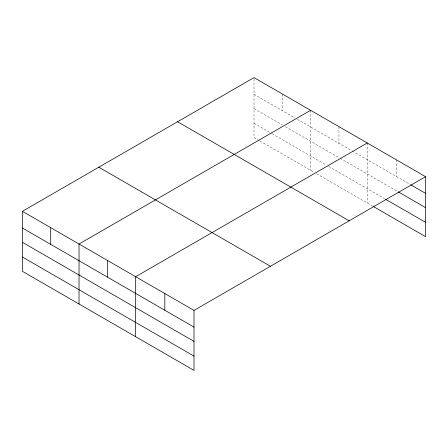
<?xml version="1.0" encoding="UTF-8"?>
<svg xmlns="http://www.w3.org/2000/svg" width="448" height="448" viewBox="0 0 448 448"><rect width="100%" height="100%" fill="white"/><g stroke="black" fill="none" stroke-linecap="round" stroke-linejoin="round"><path stroke-width="0.34" stroke-dasharray="2.24 1.68" d="M259.431 140.728L254.005 137.598L254.005 77.616M254.005 94.31L294.969 117.958M297.382 119.347L351.596 150.651M352.201 150.998L410.122 184.442M254.005 108.595L282.318 124.942M285.331 126.678L338.946 157.634M340.15 158.329L397.622 191.509M254.005 123.312L271.477 133.398M272.082 133.745L326.295 165.049M328.703 166.438L384.524 198.666M260.03 141.075L314.25 172.379M316.658 173.768L372.618 206.08M396.43 159.841L396.43 176.534M367.259 143.002L367.259 202.983M338.946 126.655L338.946 143.349M310.632 110.309L310.632 170.29M282.318 93.962L282.318 110.656"/><path stroke-width="0.67" d="M425.6 176.686L254.005 77.616L22.4 211.333L22.4 271.314L193.995 370.384L193.995 310.402L425.6 176.686L425.6 236.667L373.212 206.422M310.632 110.309L79.027 244.026L79.027 304.007M367.259 143.002L135.649 276.718L135.649 336.7M410.715 184.783L425.6 193.379M398.216 191.85L425.6 207.665M385.711 199.354L425.6 222.382M177.576 121.744L349.171 220.808M98.829 167.205L270.424 266.274M22.4 211.333L193.995 310.402M22.4 228.026L193.995 327.096M22.4 242.312L193.995 341.382M22.4 257.029L193.995 356.098M164.825 293.558L164.825 310.251M107.341 260.372L107.341 277.066M50.714 227.679L50.714 244.373"/></g></svg>
